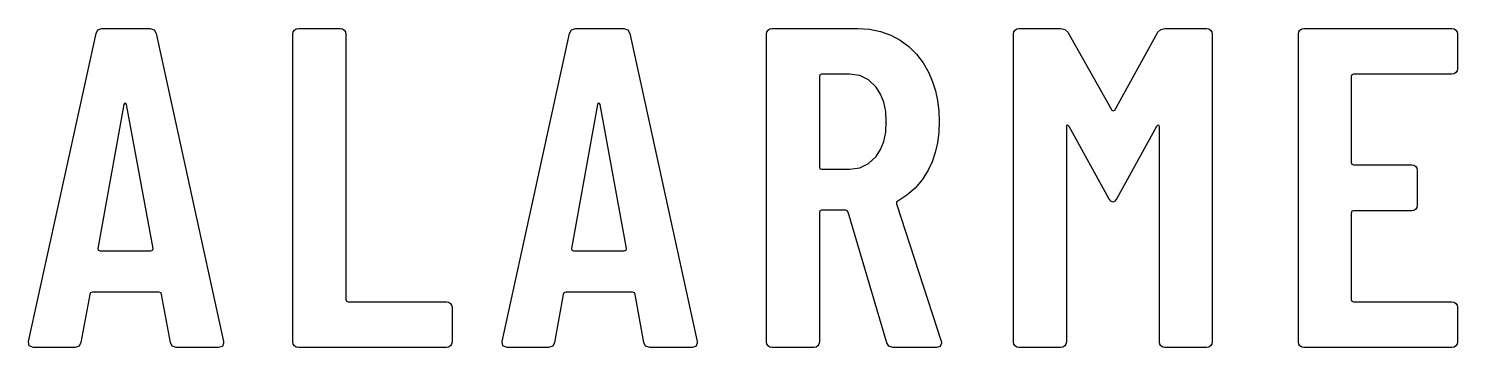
# Model space of a CAD drawing. Header units: millimetres. Extents: x -12 to 12, y -2.7 to 2.7.
import ezdxf

# ---------------------------------------------------------------- set-up
doc = ezdxf.new("R2010")
doc.units = ezdxf.units.MM

msp = doc.modelspace()

# ---------------------------------------------------------------- linework, layer by layer
for points in [[(-9.772, -1.762), (-9.807, -1.753), (-10.924, -1.753), (-10.959, -1.762), (-10.97, -1.791), (-11.116, -2.595), (-11.144, -2.658), (-11.215, -2.679), (-11.912, -2.679), (-11.986, -2.654), (-11.996, -2.579), (-10.863, 2.595), (-10.831, 2.658), (-10.764, 2.679), (-9.952, 2.679), (-9.885, 2.658), (-9.853, 2.595), (-8.72, -2.579), (-8.72, -2.61), (-8.741, -2.662), (-8.804, -2.679), (-9.516, -2.679), (-9.587, -2.658), (-9.615, -2.595), (-9.761, -1.791)], [(-7.53, 2.652), (-7.5, 2.672), (-7.465, 2.679), (-6.76, 2.679), (-6.725, 2.672), (-6.695, 2.652), (-6.675, 2.623), (-6.669, 2.587), (-6.669, -1.875), (-6.659, -1.904), (-6.63, -1.914), (-4.977, -1.914), (-4.942, -1.92), (-4.912, -1.94), (-4.892, -1.97), (-4.885, -2.005), (-4.885, -2.587), (-4.892, -2.623), (-4.912, -2.652), (-4.942, -2.672), (-4.977, -2.679), (-7.465, -2.679), (-7.5, -2.672), (-7.53, -2.652), (-7.55, -2.623), (-7.557, -2.587), (-7.557, 2.587), (-7.55, 2.623)], [(-1.854, -1.753), (-2.972, -1.753), (-3.006, -1.762), (-3.018, -1.791), (-3.163, -2.595), (-3.192, -2.658), (-3.262, -2.679), (-3.959, -2.679), (-4.034, -2.654), (-4.043, -2.579), (-2.91, 2.595), (-2.878, 2.658), (-2.811, 2.679), (-2, 2.679), (-1.933, 2.658), (-1.9, 2.595), (-0.767, -2.579), (-0.767, -2.61), (-0.788, -2.662), (-0.851, -2.679), (-1.563, -2.679), (-1.634, -2.658), (-1.663, -2.595), (-1.808, -1.791), (-1.82, -1.762)], [(1.749, -0.383), (1.728, -0.375), (1.322, -0.375), (1.294, -0.385), (1.284, -0.413), (1.284, -2.587), (1.277, -2.623), (1.257, -2.652), (1.228, -2.672), (1.192, -2.679), (0.488, -2.679), (0.453, -2.672), (0.423, -2.652), (0.403, -2.623), (0.396, -2.587), (0.396, 2.587), (0.403, 2.623), (0.423, 2.652), (0.453, 2.672), (0.488, 2.679), (1.927, 2.679), (2.124, 2.667), (2.309, 2.63), (2.482, 2.569), (2.643, 2.484), (2.789, 2.376), (2.918, 2.248), (3.03, 2.101), (3.125, 1.933), (3.187, 1.786), (3.235, 1.631), (3.27, 1.468), (3.29, 1.297), (3.297, 1.118), (3.29, 0.933), (3.268, 0.759), (3.231, 0.595), (3.18, 0.441), (3.113, 0.299), (3.013, 0.137), (2.893, -0.004), (2.756, -0.123), (2.601, -0.222), (2.58, -0.237), (2.578, -0.268), (3.328, -2.572), (3.334, -2.589), (3.335, -2.61), (3.314, -2.662), (3.251, -2.679), (2.516, -2.679), (2.453, -2.66), (2.417, -2.602), (1.766, -0.406)], [(7.855, 2.652), (7.875, 2.623), (7.882, 2.587), (7.882, -2.587), (7.875, -2.623), (7.855, -2.652), (7.826, -2.672), (7.79, -2.679), (7.086, -2.679), (7.051, -2.672), (7.021, -2.652), (7.001, -2.623), (6.994, -2.587), (6.994, 1.026), (6.99, 1.049), (6.979, 1.056), (6.964, 1.051), (6.948, 1.033), (6.282, -0.176), (6.246, -0.222), (6.213, -0.237), (6.181, -0.222), (6.145, -0.176), (5.479, 1.033), (5.463, 1.051), (5.448, 1.056), (5.437, 1.049), (5.433, 1.026), (5.433, -2.587), (5.426, -2.623), (5.406, -2.652), (5.376, -2.672), (5.341, -2.679), (4.637, -2.679), (4.601, -2.672), (4.572, -2.652), (4.551, -2.623), (4.545, -2.587), (4.545, 2.587), (4.551, 2.623), (4.572, 2.652), (4.601, 2.672), (4.637, 2.679), (5.341, 2.679), (5.408, 2.664), (5.456, 2.618), (6.198, 1.309), (6.221, 1.294), (6.244, 1.309), (6.971, 2.618), (7.019, 2.664), (7.086, 2.679), (7.79, 2.679), (7.826, 2.672)], [(10.217, 1.875), (10.217, 0.429), (10.226, 0.4), (10.255, 0.39), (11.235, 0.39), (11.27, 0.384), (11.3, 0.364), (11.32, 0.334), (11.326, 0.299), (11.326, -0.291), (11.32, -0.326), (11.3, -0.356), (11.27, -0.376), (11.235, -0.383), (10.255, -0.383), (10.226, -0.392), (10.217, -0.421), (10.217, -1.875), (10.226, -1.904), (10.255, -1.914), (11.908, -1.914), (11.944, -1.92), (11.973, -1.94), (11.993, -1.97), (12, -2.005), (12, -2.587), (11.993, -2.623), (11.973, -2.652), (11.944, -2.672), (11.908, -2.679), (9.421, -2.679), (9.385, -2.672), (9.355, -2.652), (9.335, -2.623), (9.329, -2.587), (9.329, 2.587), (9.335, 2.623), (9.355, 2.652), (9.385, 2.672), (9.421, 2.679), (11.908, 2.679), (11.944, 2.672), (11.973, 2.652), (11.993, 2.623), (12, 2.587), (12, 2.005), (11.993, 1.97), (11.973, 1.94), (11.944, 1.92), (11.908, 1.914), (10.255, 1.914), (10.226, 1.904)], [(1.294, 0.323), (1.322, 0.314), (1.789, 0.314), (1.962, 0.338), (2.111, 0.409), (2.237, 0.528), (2.312, 0.645), (2.366, 0.781), (2.399, 0.936), (2.409, 1.11), (2.399, 1.284), (2.366, 1.44), (2.312, 1.577), (2.237, 1.695), (2.111, 1.817), (1.962, 1.889), (1.789, 1.914), (1.322, 1.914), (1.294, 1.904), (1.284, 1.875), (1.284, 0.352)], [(-9.912, -1.047), (-9.906, -1.018), (-10.35, 1.401), (-10.36, 1.418), (-10.373, 1.424), (-10.387, 1.418), (-10.396, 1.401), (-10.833, -1.018), (-10.827, -1.047), (-10.794, -1.056), (-9.945, -1.056)], [(-1.954, -1.018), (-2.398, 1.401), (-2.407, 1.418), (-2.421, 1.424), (-2.434, 1.418), (-2.443, 1.401), (-2.88, -1.018), (-2.874, -1.047), (-2.842, -1.056), (-1.992, -1.056), (-1.959, -1.047)]]:
    msp.add_lwpolyline(points, close=True)

doc.saveas('drawing.dxf')
